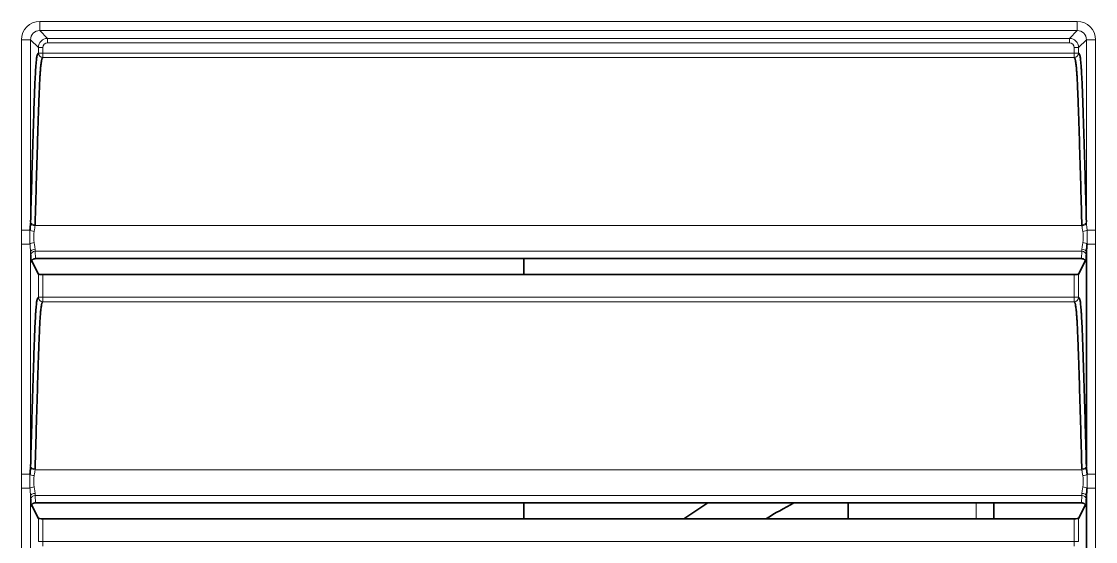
# Model space of a CAD drawing. Header units: inches. Extents: x -1096 to 3103, y -191 to 3207.
# Drawn here: x 618.4 to 677.4, y 1751.6 to 1780.1 of the extents above; entities that cross this region are included whole.
import ezdxf

# ---------------------------------------------------------------- set-up
doc = ezdxf.new("R2010")
doc.units = ezdxf.units.IN

msp = doc.modelspace()

# ---------------------------------------------------------------- linework, layer by layer
at = {"lineweight": 13}
for p, q in [((619.384, 1779.624), (619.384, 1780.123)), ((619.384, 1780.123), (676.351, 1780.123)), ((619.384, 1779.624), (619.813, 1779.195)), ((676.351, 1779.624), (619.384, 1779.624)), ((675.922, 1779.195), (676.351, 1779.624)), ((676.351, 1779.624), (676.351, 1780.123)), ((618.385, 1779.124), (618.884, 1779.124)), ((618.385, 1768.679), (618.385, 1779.124)), ((619.313, 1778.695), (618.884, 1779.124)), ((618.884, 1779.124), (618.884, 1769.131)), ((619.813, 1779.195), (619.813, 1778.945)), ((619.813, 1779.195), (675.922, 1779.195)), ((675.922, 1779.195), (675.922, 1778.945)), ((676.851, 1779.124), (676.422, 1778.695)), ((676.851, 1769.131), (676.851, 1779.124)), ((676.851, 1779.124), (677.35, 1779.124)), ((677.35, 1779.124), (677.35, 1768.679)), ((619.313, 1778.695), (619.563, 1778.695)), ((619.313, 1778.389), (619.313, 1778.695)), ((619.563, 1778.695), (619.563, 1778.389)), ((675.922, 1778.945), (619.813, 1778.945)), ((676.172, 1778.695), (676.422, 1778.695)), ((676.172, 1778.389), (676.172, 1778.695)), ((676.422, 1778.695), (676.422, 1778.389)), ((619.313, 1778.389), (619.563, 1778.389)), ((619.563, 1778.389), (619.563, 1778.139)), ((619.563, 1778.389), (676.172, 1778.389)), ((676.172, 1778.139), (619.563, 1778.139)), ((676.172, 1778.389), (676.172, 1778.139)), ((676.172, 1778.389), (676.422, 1778.389)), ((618.385, 1768.679), (618.848, 1768.679)), ((619.132, 1768.923), (676.604, 1768.923)), ((676.888, 1768.679), (677.35, 1768.679)), ((618.385, 1767.913), (618.848, 1767.913)), ((618.385, 1755.279), (618.385, 1767.913)), ((676.888, 1767.913), (677.35, 1767.913)), ((677.35, 1767.913), (677.35, 1755.279)), ((618.884, 1767.464), (618.884, 1755.731)), ((619.14, 1767.515), (619.157, 1767.11)), ((676.596, 1767.515), (619.14, 1767.515)), ((676.578, 1767.11), (676.596, 1767.515)), ((619.313, 1764.989), (619.313, 1766.257)), ((619.563, 1766.241), (619.563, 1764.989)), ((676.172, 1764.989), (676.172, 1766.241)), ((676.422, 1766.257), (676.422, 1764.989)), ((619.313, 1764.989), (619.563, 1764.989)), ((619.563, 1764.739), (619.563, 1764.989)), ((619.563, 1764.989), (676.172, 1764.989)), ((676.422, 1764.989), (676.172, 1764.989)), ((676.172, 1764.739), (676.172, 1764.989)), ((676.172, 1764.739), (619.563, 1764.739)), ((619.132, 1755.523), (676.604, 1755.523)), ((618.385, 1755.279), (618.848, 1755.279)), ((676.888, 1755.279), (677.35, 1755.279)), ((618.385, 1754.513), (618.848, 1754.513)), ((618.385, 1741.879), (618.385, 1754.513)), ((676.888, 1754.513), (677.35, 1754.513)), ((677.35, 1754.513), (677.35, 1741.879)), ((618.884, 1754.064), (618.884, 1742.331)), ((619.14, 1754.115), (619.157, 1753.71)), ((676.596, 1754.115), (619.14, 1754.115)), ((670.803, 1752.84), (670.803, 1753.71)), ((676.578, 1753.71), (676.596, 1754.115)), ((619.313, 1751.589), (619.313, 1752.857)), ((619.563, 1752.841), (619.563, 1751.589)), ((676.172, 1751.589), (676.172, 1752.841)), ((676.422, 1752.857), (676.422, 1751.589)), ((619.313, 1751.589), (619.563, 1751.589)), ((619.563, 1751.339), (619.563, 1751.589)), ((619.563, 1751.589), (676.172, 1751.589)), ((676.422, 1751.589), (676.172, 1751.589)), ((676.172, 1751.339), (676.172, 1751.589))]:
    msp.add_line(p, q, dxfattribs=at)
at = {"lineweight": 35}
for p, q in [((618.907, 1766.919), (618.89, 1767.32)), ((676.845, 1767.32), (676.828, 1766.919)), ((676.851, 1755.731), (676.851, 1767.464)), ((619.313, 1766.257), (618.937, 1767.003)), ((676.578, 1767.11), (619.157, 1767.11)), ((645.968, 1766.239), (645.968, 1767.108)), ((676.422, 1766.257), (676.797, 1767.003)), ((676.172, 1766.241), (619.563, 1766.241)), ((618.907, 1753.519), (618.89, 1753.92)), ((676.578, 1753.71), (619.157, 1753.71)), ((645.968, 1752.836), (645.968, 1753.704)), ((663.768, 1752.84), (663.768, 1753.71)), ((671.768, 1753.71), (671.768, 1752.84)), ((676.845, 1753.92), (676.828, 1753.519)), ((676.851, 1742.331), (676.851, 1754.064)), ((619.313, 1752.857), (618.937, 1753.603)), ((676.422, 1752.857), (676.797, 1753.603)), ((676.172, 1752.841), (619.563, 1752.841))]:
    msp.add_line(p, q, dxfattribs=at)
for radius, start, end in [(60, 122.56312, 124.07625), (57.6, 118.60574, 120.36233)]:
    msp.add_arc((688.368, 1703.141), radius, start, end, dxfattribs=at)
at = {"lineweight": 13}
for centre, major_axis, ratio, start_param, end_param in [((619.385, 1779.123), (0.708, -0.708), 0.998783, 2.356803, 3.926382), ((619.385, 1779.123), (-0.355, 0.355), 0.996359, 5.498396, 7.067974), ((676.35, 1779.123), (-0.708, -0.708), 0.998783, 2.356803, 3.926382), ((676.35, 1779.123), (0.355, 0.355), 0.996359, 5.498396, 7.067974), ((619.813, 1778.695), (-0.354, 0.354), 0.999999, 5.498396, 7.067974), ((675.922, 1778.695), (0.354, 0.354), 0.999999, 5.498396, 7.067974), ((619.813, 1778.695), (0.177, -0.177), 0.998783, 2.356803, 3.926382), ((675.922, 1778.695), (-0.177, -0.177), 0.998783, 2.356803, 3.926382), ((619.563, 1778.389), (-0.066, 0.241), 0.999345, 1.301791, 2.872251), ((676.172, 1778.389), (-0.066, -0.241), 0.999345, 0.269342, 1.839802), ((619.132, 1769.079), (-0.249, 0.018), 0.625593, 0.115951, 1.616349), ((619.134, 1769.131), (-0.25, 0.007), 0.626591, 0.044795, 1.588394), ((676.601, 1769.131), (-0.25, -0.007), 0.626591, 1.553199, 3.096797), ((676.604, 1769.079), (-0.249, -0.018), 0.625593, 1.525244, 3.025641), ((619.079, 1768.679), (-0.248, 0.033), 0.303681, 0.408018, 1.610641), ((676.656, 1768.679), (-0.248, -0.033), 0.303681, 1.530952, 2.733575), ((619.079, 1767.913), (-0.248, -0.033), 0.303681, 4.672545, 5.875168), ((676.656, 1767.913), (-0.248, 0.033), 0.303681, 3.54961, 4.752233), ((619.134, 1767.464), (-0.25, -0.008), 0.665625, 4.69165, 6.236404), ((618.917, 1768.296), (0, 1.25), 0.034921, 2.299368, 2.466852), ((619.14, 1767.32), (-0.25, -0.011), 0.780579, 4.678329, 6.227322), ((619.167, 1768.296), (0, 1), 0.043651, 2.299368, 2.466852), ((676.568, 1768.296), (0, 1), 0.043651, 3.816333, 3.983817), ((676.596, 1767.32), (-0.25, 0.011), 0.780579, 3.197456, 4.746449), ((676.601, 1767.464), (-0.25, 0.008), 0.665625, 3.188374, 4.733128), ((676.818, 1768.296), (0, 1.25), 0.034921, 3.816334, 3.983818), ((619.563, 1764.989), (-0.066, 0.241), 0.999345, 1.301791, 2.872251), ((676.172, 1764.989), (-0.066, -0.241), 0.999345, 0.269342, 1.839802), ((619.132, 1755.679), (-0.249, 0.018), 0.625593, 0.115951, 1.616349), ((619.134, 1755.731), (-0.25, 0.007), 0.626591, 0.044795, 1.588394), ((676.601, 1755.731), (-0.25, -0.007), 0.626591, 1.553199, 3.096797), ((676.604, 1755.679), (-0.249, -0.018), 0.625593, 1.525244, 3.025641), ((619.079, 1755.279), (-0.248, 0.033), 0.303681, 0.408018, 1.610641), ((676.656, 1755.279), (-0.248, -0.033), 0.303681, 1.530952, 2.733575), ((619.079, 1754.513), (-0.248, -0.033), 0.303681, 4.672545, 5.875168), ((619.134, 1754.064), (-0.25, -0.008), 0.665625, 4.69165, 6.236404), ((619.167, 1754.896), (0, 1), 0.043651, 2.299368, 2.466852), ((676.568, 1754.896), (0, 1), 0.043651, 3.816333, 3.983817), ((676.601, 1754.064), (-0.25, 0.008), 0.665625, 3.188374, 4.733128), ((676.656, 1754.513), (-0.248, 0.033), 0.303681, 3.54961, 4.752233), ((618.917, 1754.896), (0, 1.25), 0.034921, 2.299368, 2.466852), ((619.14, 1753.92), (-0.25, -0.011), 0.780579, 4.678329, 6.227322), ((676.596, 1753.92), (-0.25, 0.011), 0.780579, 3.197456, 4.746449), ((676.818, 1754.896), (0, 1.25), 0.034921, 3.816334, 3.983818)]:
    msp.add_ellipse(centre, major_axis=major_axis, ratio=ratio, start_param=start_param, end_param=end_param, dxfattribs=at)
at = {"lineweight": 35}
for centre, start_param, end_param in [((619.563, 1766.258), 3.176499, 4.712389), ((676.172, 1766.258), 4.712389, 6.248279), ((619.563, 1752.858), 3.176499, 4.712389), ((676.172, 1752.858), 4.712389, 6.248279)]:
    msp.add_ellipse(centre, major_axis=(0.25, 0), ratio=0.06935, start_param=start_param, end_param=end_param, dxfattribs=at)
for points, knots in [([(618.884, 1769.131), (618.899, 1769.653), (618.914, 1770.175), (618.936, 1770.953), (618.943, 1771.213), (618.958, 1771.73), (618.966, 1771.988), (618.981, 1772.502), (618.988, 1772.758), (619.004, 1773.268), (619.011, 1773.522), (619.027, 1774.026), (619.034, 1774.276), (619.05, 1774.772), (619.058, 1775.018), (619.07, 1775.38), (619.074, 1775.5), (619.081, 1775.678), (619.083, 1775.737), (619.087, 1775.855), (619.089, 1775.913), (619.095, 1776.086), (619.104, 1776.313), (619.113, 1776.531), (619.126, 1776.849), (619.136, 1777.049), (619.151, 1777.323), (619.156, 1777.41), (619.162, 1777.512), (619.163, 1777.532), (619.166, 1777.571), (619.17, 1777.629), (619.174, 1777.683), (619.182, 1777.786), (619.187, 1777.848), (619.198, 1777.96), (619.204, 1778.01), (619.22, 1778.142), (619.232, 1778.206), (619.246, 1778.267), (619.249, 1778.278), (619.255, 1778.298), (619.258, 1778.307), (619.266, 1778.332), (619.272, 1778.345), (619.284, 1778.366), (619.29, 1778.373), (619.301, 1778.384), (619.307, 1778.388), (619.313, 1778.389)], [0, 0, 0, 0, 0.125, 0.125, 0.1875, 0.1875, 0.25, 0.25, 0.3125, 0.3125, 0.375, 0.375, 0.4375, 0.4375, 0.5, 0.5, 0.53125, 0.53125, 0.546875, 0.546875, 0.5625, 0.5625, 0.59375, 0.625, 0.625, 0.6875, 0.6875, 0.71875, 0.71875, 0.726563, 0.726563, 0.734375, 0.75, 0.75, 0.78125, 0.78125, 0.8125, 0.8125, 0.875, 0.875, 0.890625, 0.890625, 0.90625, 0.90625, 0.9375, 0.9375, 0.96875, 0.96875, 1, 1, 1, 1]), ([(619.563, 1778.139), (619.557, 1778.138), (619.551, 1778.135), (619.54, 1778.124), (619.534, 1778.116), (619.522, 1778.096), (619.516, 1778.083), (619.507, 1778.059), (619.505, 1778.05), (619.499, 1778.03), (619.496, 1778.019), (619.481, 1777.959), (619.47, 1777.895), (619.453, 1777.764), (619.447, 1777.714), (619.436, 1777.603), (619.43, 1777.54), (619.422, 1777.437), (619.419, 1777.401), (619.415, 1777.344), (619.414, 1777.325), (619.411, 1777.286), (619.41, 1777.265), (619.404, 1777.163), (619.398, 1777.077), (619.388, 1776.895), (619.384, 1776.799), (619.374, 1776.601), (619.365, 1776.396), (619.356, 1776.18), (619.347, 1775.959), (619.343, 1775.847), (619.335, 1775.618), (619.331, 1775.502), (619.322, 1775.267), (619.318, 1775.149), (619.306, 1774.79), (619.298, 1774.547), (619.283, 1774.057), (619.275, 1773.809), (619.26, 1773.31), (619.252, 1773.06), (619.237, 1772.556), (619.23, 1772.303), (619.207, 1771.541), (619.193, 1771.03), (619.163, 1770.005), (619.149, 1769.49), (619.134, 1768.974)], [0, 0, 0, 0, 0.03125, 0.03125, 0.0625, 0.0625, 0.09375, 0.09375, 0.109375, 0.109375, 0.125, 0.125, 0.1875, 0.1875, 0.21875, 0.21875, 0.25, 0.25, 0.265625, 0.265625, 0.273437, 0.273437, 0.28125, 0.28125, 0.3125, 0.3125, 0.34375, 0.34375, 0.375, 0.40625, 0.40625, 0.4375, 0.4375, 0.46875, 0.46875, 0.5, 0.5, 0.5625, 0.5625, 0.625, 0.625, 0.6875, 0.6875, 0.75, 0.75, 0.875, 0.875, 1, 1, 1, 1]), ([(676.601, 1768.974), (676.586, 1769.489), (676.572, 1770.004), (676.543, 1771.028), (676.528, 1771.538), (676.506, 1772.299), (676.498, 1772.552), (676.483, 1773.055), (676.476, 1773.306), (676.461, 1773.804), (676.453, 1774.051), (676.437, 1774.541), (676.429, 1774.784), (676.417, 1775.142), (676.413, 1775.261), (676.405, 1775.496), (676.401, 1775.612), (676.392, 1775.841), (676.388, 1775.954), (676.379, 1776.175), (676.37, 1776.392), (676.361, 1776.597), (676.352, 1776.795), (676.347, 1776.891), (676.337, 1777.074), (676.332, 1777.161), (676.325, 1777.263), (676.324, 1777.283), (676.321, 1777.323), (676.317, 1777.381), (676.313, 1777.435), (676.305, 1777.539), (676.3, 1777.601), (676.288, 1777.713), (676.283, 1777.763), (676.266, 1777.894), (676.254, 1777.959), (676.24, 1778.018), (676.237, 1778.029), (676.231, 1778.049), (676.228, 1778.058), (676.219, 1778.083), (676.213, 1778.096), (676.201, 1778.116), (676.196, 1778.124), (676.184, 1778.135), (676.178, 1778.138), (676.172, 1778.139)], [0, 0, 0, 0, 0.125, 0.125, 0.25, 0.25, 0.3125, 0.3125, 0.375, 0.375, 0.4375, 0.4375, 0.5, 0.5, 0.53125, 0.53125, 0.5625, 0.5625, 0.59375, 0.59375, 0.625, 0.65625, 0.65625, 0.6875, 0.6875, 0.71875, 0.71875, 0.726562, 0.726562, 0.734375, 0.75, 0.75, 0.78125, 0.78125, 0.8125, 0.8125, 0.875, 0.875, 0.890625, 0.890625, 0.90625, 0.90625, 0.9375, 0.9375, 0.96875, 0.96875, 1, 1, 1, 1]), ([(676.422, 1778.389), (676.428, 1778.388), (676.434, 1778.384), (676.446, 1778.373), (676.451, 1778.366), (676.463, 1778.345), (676.469, 1778.332), (676.478, 1778.307), (676.481, 1778.298), (676.486, 1778.278), (676.489, 1778.267), (676.504, 1778.207), (676.515, 1778.142), (676.532, 1778.01), (676.537, 1777.96), (676.548, 1777.849), (676.553, 1777.786), (676.561, 1777.683), (676.564, 1777.647), (676.569, 1777.572), (676.572, 1777.533), (676.58, 1777.41), (676.585, 1777.323), (676.599, 1777.05), (676.609, 1776.849), (676.622, 1776.531), (676.631, 1776.314), (676.64, 1776.087), (676.646, 1775.913), (676.648, 1775.855), (676.653, 1775.738), (676.655, 1775.679), (676.661, 1775.501), (676.665, 1775.381), (676.677, 1775.018), (676.685, 1774.773), (676.701, 1774.277), (676.709, 1774.026), (676.724, 1773.522), (676.732, 1773.268), (676.747, 1772.758), (676.754, 1772.502), (676.769, 1771.988), (676.777, 1771.73), (676.792, 1771.213), (676.799, 1770.954), (676.821, 1770.175), (676.836, 1769.653), (676.851, 1769.131)], [0, 0, 0, 0, 0.03125, 0.03125, 0.0625, 0.0625, 0.09375, 0.09375, 0.109375, 0.109375, 0.125, 0.125, 0.1875, 0.1875, 0.21875, 0.21875, 0.25, 0.25, 0.265625, 0.265625, 0.28125, 0.28125, 0.3125, 0.3125, 0.375, 0.375, 0.40625, 0.4375, 0.4375, 0.453125, 0.453125, 0.46875, 0.46875, 0.5, 0.5, 0.5625, 0.5625, 0.625, 0.625, 0.6875, 0.6875, 0.75, 0.75, 0.8125, 0.8125, 0.875, 0.875, 1, 1, 1, 1]), ([(618.848, 1768.679), (618.851, 1768.713), (618.854, 1768.748), (618.861, 1768.817), (618.864, 1768.851), (618.871, 1768.917), (618.874, 1768.95), (618.879, 1769.016), (618.881, 1769.048), (618.883, 1769.079)], [0, 0, 0, 0, 0.25, 0.25, 0.5, 0.5, 0.75, 0.75, 1, 1, 1, 1]), ([(676.888, 1767.913), (676.884, 1767.874), (676.88, 1767.835), (676.873, 1767.757), (676.869, 1767.719), (676.862, 1767.644), (676.859, 1767.607), (676.853, 1767.534), (676.852, 1767.499), (676.851, 1767.464)], [0, 0, 0, 0, 0.25, 0.25, 0.5, 0.5, 0.75, 0.75, 1, 1, 1, 1]), ([(619.157, 1767.11), (619.141, 1767.11), (619.125, 1767.109), (619.101, 1767.105), (619.094, 1767.103), (619.078, 1767.1), (619.07, 1767.098), (619.048, 1767.091), (619.034, 1767.085), (619.007, 1767.071), (618.994, 1767.063), (618.971, 1767.045), (618.961, 1767.036), (618.947, 1767.02), (618.943, 1767.015), (618.935, 1767.004), (618.931, 1766.998), (618.922, 1766.981), (618.917, 1766.969), (618.91, 1766.944), (618.908, 1766.932), (618.907, 1766.919)], [0, 0, 0, 0, 0.125, 0.125, 0.1875, 0.1875, 0.25, 0.25, 0.375, 0.375, 0.5, 0.5, 0.625, 0.625, 0.6875, 0.6875, 0.75, 0.75, 0.875, 0.875, 1, 1, 1, 1]), ([(676.828, 1766.919), (676.828, 1766.932), (676.826, 1766.944), (676.821, 1766.962), (676.818, 1766.968), (676.813, 1766.981), (676.811, 1766.986), (676.801, 1767.004), (676.793, 1767.015), (676.775, 1767.036), (676.764, 1767.045), (676.741, 1767.063), (676.729, 1767.071), (676.709, 1767.081), (676.702, 1767.084), (676.687, 1767.09), (676.68, 1767.093), (676.658, 1767.1), (676.642, 1767.104), (676.61, 1767.109), (676.594, 1767.11), (676.578, 1767.11)], [0, 0, 0, 0, 0.125, 0.125, 0.1875, 0.1875, 0.25, 0.25, 0.375, 0.375, 0.5, 0.5, 0.625, 0.625, 0.6875, 0.6875, 0.75, 0.75, 0.875, 0.875, 1, 1, 1, 1]), ([(618.884, 1755.731), (618.899, 1756.253), (618.914, 1756.775), (618.936, 1757.553), (618.943, 1757.813), (618.958, 1758.33), (618.966, 1758.588), (618.981, 1759.102), (618.988, 1759.358), (619.004, 1759.868), (619.011, 1760.122), (619.027, 1760.626), (619.034, 1760.876), (619.05, 1761.372), (619.058, 1761.618), (619.07, 1761.98), (619.074, 1762.1), (619.081, 1762.278), (619.083, 1762.337), (619.087, 1762.455), (619.089, 1762.513), (619.095, 1762.686), (619.104, 1762.913), (619.113, 1763.131), (619.126, 1763.449), (619.136, 1763.649), (619.151, 1763.923), (619.156, 1764.01), (619.162, 1764.112), (619.163, 1764.132), (619.166, 1764.171), (619.17, 1764.229), (619.174, 1764.283), (619.182, 1764.386), (619.187, 1764.448), (619.198, 1764.56), (619.204, 1764.61), (619.22, 1764.742), (619.232, 1764.806), (619.246, 1764.867), (619.249, 1764.878), (619.255, 1764.898), (619.258, 1764.907), (619.266, 1764.932), (619.272, 1764.945), (619.284, 1764.966), (619.29, 1764.973), (619.301, 1764.984), (619.307, 1764.988), (619.313, 1764.989)], [0, 0, 0, 0, 0.125, 0.125, 0.1875, 0.1875, 0.25, 0.25, 0.3125, 0.3125, 0.375, 0.375, 0.4375, 0.4375, 0.5, 0.5, 0.53125, 0.53125, 0.546875, 0.546875, 0.5625, 0.5625, 0.59375, 0.625, 0.625, 0.6875, 0.6875, 0.71875, 0.71875, 0.726562, 0.726562, 0.734375, 0.75, 0.75, 0.78125, 0.78125, 0.8125, 0.8125, 0.875, 0.875, 0.890625, 0.890625, 0.90625, 0.90625, 0.9375, 0.9375, 0.96875, 0.96875, 1, 1, 1, 1]), ([(676.422, 1764.989), (676.428, 1764.988), (676.434, 1764.984), (676.446, 1764.973), (676.451, 1764.966), (676.463, 1764.945), (676.469, 1764.932), (676.478, 1764.907), (676.481, 1764.898), (676.486, 1764.878), (676.489, 1764.867), (676.504, 1764.807), (676.515, 1764.742), (676.532, 1764.61), (676.537, 1764.56), (676.548, 1764.449), (676.553, 1764.386), (676.561, 1764.283), (676.564, 1764.247), (676.569, 1764.172), (676.572, 1764.133), (676.58, 1764.01), (676.585, 1763.923), (676.599, 1763.65), (676.609, 1763.449), (676.622, 1763.131), (676.631, 1762.914), (676.64, 1762.687), (676.646, 1762.513), (676.648, 1762.455), (676.653, 1762.338), (676.655, 1762.279), (676.661, 1762.101), (676.665, 1761.981), (676.677, 1761.618), (676.685, 1761.373), (676.701, 1760.877), (676.709, 1760.626), (676.724, 1760.122), (676.732, 1759.868), (676.747, 1759.358), (676.754, 1759.102), (676.769, 1758.588), (676.777, 1758.33), (676.792, 1757.813), (676.799, 1757.554), (676.821, 1756.775), (676.836, 1756.253), (676.851, 1755.731)], [0, 0, 0, 0, 0.03125, 0.03125, 0.0625, 0.0625, 0.09375, 0.09375, 0.109375, 0.109375, 0.125, 0.125, 0.1875, 0.1875, 0.21875, 0.21875, 0.25, 0.25, 0.265625, 0.265625, 0.28125, 0.28125, 0.3125, 0.3125, 0.375, 0.375, 0.40625, 0.4375, 0.4375, 0.453125, 0.453125, 0.46875, 0.46875, 0.5, 0.5, 0.5625, 0.5625, 0.625, 0.625, 0.6875, 0.6875, 0.75, 0.75, 0.8125, 0.8125, 0.875, 0.875, 1, 1, 1, 1]), ([(619.563, 1764.739), (619.557, 1764.738), (619.551, 1764.735), (619.54, 1764.724), (619.534, 1764.716), (619.522, 1764.696), (619.516, 1764.683), (619.507, 1764.659), (619.505, 1764.65), (619.499, 1764.63), (619.496, 1764.619), (619.481, 1764.559), (619.47, 1764.495), (619.453, 1764.364), (619.447, 1764.314), (619.436, 1764.203), (619.43, 1764.14), (619.422, 1764.037), (619.419, 1764.001), (619.415, 1763.944), (619.414, 1763.925), (619.411, 1763.886), (619.41, 1763.865), (619.404, 1763.763), (619.398, 1763.677), (619.388, 1763.495), (619.384, 1763.399), (619.374, 1763.201), (619.365, 1762.996), (619.356, 1762.78), (619.347, 1762.559), (619.343, 1762.447), (619.335, 1762.218), (619.331, 1762.102), (619.322, 1761.867), (619.318, 1761.749), (619.306, 1761.39), (619.298, 1761.147), (619.283, 1760.657), (619.275, 1760.409), (619.26, 1759.91), (619.252, 1759.66), (619.237, 1759.156), (619.23, 1758.903), (619.207, 1758.141), (619.193, 1757.63), (619.163, 1756.605), (619.149, 1756.09), (619.134, 1755.574)], [0, 0, 0, 0, 0.03125, 0.03125, 0.0625, 0.0625, 0.09375, 0.09375, 0.109375, 0.109375, 0.125, 0.125, 0.1875, 0.1875, 0.21875, 0.21875, 0.25, 0.25, 0.265625, 0.265625, 0.273437, 0.273437, 0.28125, 0.28125, 0.3125, 0.3125, 0.34375, 0.34375, 0.375, 0.40625, 0.40625, 0.4375, 0.4375, 0.46875, 0.46875, 0.5, 0.5, 0.5625, 0.5625, 0.625, 0.625, 0.6875, 0.6875, 0.75, 0.75, 0.875, 0.875, 1, 1, 1, 1]), ([(676.601, 1755.574), (676.586, 1756.089), (676.572, 1756.604), (676.543, 1757.628), (676.528, 1758.138), (676.506, 1758.899), (676.498, 1759.152), (676.483, 1759.655), (676.476, 1759.906), (676.461, 1760.404), (676.453, 1760.651), (676.437, 1761.141), (676.429, 1761.384), (676.417, 1761.742), (676.413, 1761.861), (676.405, 1762.096), (676.401, 1762.212), (676.392, 1762.441), (676.388, 1762.554), (676.379, 1762.775), (676.37, 1762.992), (676.361, 1763.197), (676.352, 1763.395), (676.347, 1763.491), (676.337, 1763.674), (676.332, 1763.761), (676.325, 1763.863), (676.324, 1763.883), (676.321, 1763.923), (676.317, 1763.981), (676.313, 1764.035), (676.305, 1764.139), (676.3, 1764.201), (676.288, 1764.313), (676.283, 1764.363), (676.266, 1764.494), (676.254, 1764.559), (676.24, 1764.618), (676.237, 1764.629), (676.231, 1764.649), (676.228, 1764.658), (676.219, 1764.683), (676.213, 1764.696), (676.201, 1764.716), (676.196, 1764.724), (676.184, 1764.735), (676.178, 1764.738), (676.172, 1764.739)], [0, 0, 0, 0, 0.125, 0.125, 0.25, 0.25, 0.3125, 0.3125, 0.375, 0.375, 0.4375, 0.4375, 0.5, 0.5, 0.53125, 0.53125, 0.5625, 0.5625, 0.59375, 0.59375, 0.625, 0.65625, 0.65625, 0.6875, 0.6875, 0.71875, 0.71875, 0.726562, 0.726562, 0.734375, 0.75, 0.75, 0.78125, 0.78125, 0.8125, 0.8125, 0.875, 0.875, 0.890625, 0.890625, 0.90625, 0.90625, 0.9375, 0.9375, 0.96875, 0.96875, 1, 1, 1, 1]), ([(618.848, 1755.279), (618.851, 1755.313), (618.854, 1755.348), (618.861, 1755.417), (618.864, 1755.451), (618.871, 1755.517), (618.874, 1755.55), (618.879, 1755.616), (618.881, 1755.648), (618.883, 1755.679)], [0, 0, 0, 0, 0.25, 0.25, 0.5, 0.5, 0.75, 0.75, 1, 1, 1, 1]), ([(676.853, 1755.679), (676.854, 1755.648), (676.856, 1755.615), (676.862, 1755.55), (676.865, 1755.517), (676.874, 1755.417), (676.881, 1755.348), (676.888, 1755.279)], [0, 0, 0, 0, 0.25, 0.25, 0.5, 0.5, 1, 1, 1, 1]), ([(676.888, 1754.513), (676.884, 1754.474), (676.88, 1754.435), (676.873, 1754.357), (676.869, 1754.319), (676.862, 1754.244), (676.859, 1754.207), (676.853, 1754.134), (676.852, 1754.099), (676.851, 1754.064)], [0, 0, 0, 0, 0.25, 0.25, 0.5, 0.5, 0.75, 0.75, 1, 1, 1, 1]), ([(619.157, 1753.71), (619.141, 1753.71), (619.125, 1753.709), (619.101, 1753.705), (619.094, 1753.703), (619.078, 1753.7), (619.07, 1753.698), (619.048, 1753.691), (619.034, 1753.685), (619.007, 1753.671), (618.994, 1753.663), (618.971, 1753.645), (618.961, 1753.636), (618.947, 1753.62), (618.943, 1753.615), (618.935, 1753.604), (618.931, 1753.598), (618.922, 1753.581), (618.917, 1753.569), (618.91, 1753.544), (618.908, 1753.532), (618.907, 1753.519)], [0, 0, 0, 0, 0.125, 0.125, 0.1875, 0.1875, 0.25, 0.25, 0.375, 0.375, 0.5, 0.5, 0.625, 0.625, 0.6875, 0.6875, 0.75, 0.75, 0.875, 0.875, 1, 1, 1, 1]), ([(676.828, 1753.519), (676.828, 1753.532), (676.826, 1753.544), (676.821, 1753.562), (676.818, 1753.568), (676.813, 1753.581), (676.811, 1753.586), (676.801, 1753.604), (676.793, 1753.615), (676.775, 1753.636), (676.764, 1753.645), (676.741, 1753.663), (676.729, 1753.671), (676.709, 1753.681), (676.702, 1753.684), (676.687, 1753.69), (676.68, 1753.693), (676.658, 1753.7), (676.642, 1753.704), (676.61, 1753.709), (676.594, 1753.71), (676.578, 1753.71)], [0, 0, 0, 0, 0.125, 0.125, 0.1875, 0.1875, 0.25, 0.25, 0.375, 0.375, 0.5, 0.5, 0.625, 0.625, 0.6875, 0.6875, 0.75, 0.75, 0.875, 0.875, 1, 1, 1, 1])]:
    msp.add_open_spline(points, degree=3, knots=knots, dxfattribs=at)
at = {"lineweight": 13}
for points in [[(618.883, 1769.079), (618.884, 1769.096), (618.884, 1769.114), (618.884, 1769.131)], [(619.134, 1768.974), (619.134, 1768.957), (619.133, 1768.94), (619.132, 1768.923)], [(676.604, 1768.923), (676.602, 1768.94), (676.601, 1768.957), (676.601, 1768.974)], [(676.851, 1769.131), (676.851, 1769.114), (676.852, 1769.096), (676.853, 1769.079)], [(618.883, 1755.679), (618.884, 1755.696), (618.884, 1755.714), (618.884, 1755.731)], [(619.134, 1755.574), (619.134, 1755.557), (619.133, 1755.54), (619.132, 1755.523)], [(676.604, 1755.523), (676.602, 1755.54), (676.601, 1755.557), (676.601, 1755.574)], [(676.851, 1755.731), (676.851, 1755.714), (676.852, 1755.696), (676.853, 1755.679)]]:
    msp.add_open_spline(points, degree=3, dxfattribs=at)
for points, knots in [([(676.853, 1769.079), (676.854, 1769.048), (676.856, 1769.015), (676.862, 1768.95), (676.865, 1768.917), (676.874, 1768.817), (676.881, 1768.748), (676.888, 1768.679)], [0, 0, 0, 0, 0.25, 0.25, 0.5, 0.5, 1, 1, 1, 1]), ([(618.385, 1767.913), (618.385, 1767.977), (618.387, 1768.041), (618.389, 1768.169), (618.391, 1768.232), (618.391, 1768.36), (618.389, 1768.424), (618.387, 1768.551), (618.385, 1768.615), (618.385, 1768.679)], [0, 0, 0, 0, 0.25, 0.25, 0.5, 0.5, 0.75, 0.75, 1, 1, 1, 1]), ([(618.848, 1767.913), (618.845, 1767.945), (618.843, 1767.977), (618.84, 1768.04), (618.839, 1768.072), (618.836, 1768.167), (618.835, 1768.231), (618.835, 1768.327), (618.835, 1768.359), (618.836, 1768.424), (618.837, 1768.456), (618.839, 1768.52), (618.84, 1768.552), (618.843, 1768.615), (618.845, 1768.647), (618.848, 1768.679)], [0, 0, 0, 0, 0.125, 0.125, 0.25, 0.25, 0.5, 0.5, 0.625, 0.625, 0.75, 0.75, 0.875, 0.875, 1, 1, 1, 1]), ([(619.079, 1768.602), (619.075, 1768.577), (619.072, 1768.552), (619.066, 1768.502), (619.064, 1768.477), (619.061, 1768.426), (619.059, 1768.4), (619.058, 1768.348), (619.057, 1768.322), (619.057, 1768.243), (619.059, 1768.192), (619.064, 1768.115), (619.066, 1768.09), (619.072, 1768.04), (619.075, 1768.015), (619.079, 1767.99)], [0, 0, 0, 0, 0.125, 0.125, 0.25, 0.25, 0.375, 0.375, 0.5, 0.5, 0.75, 0.75, 0.875, 0.875, 1, 1, 1, 1]), ([(619.132, 1768.923), (619.127, 1768.874), (619.119, 1768.823), (619.104, 1768.743), (619.099, 1768.716), (619.089, 1768.66), (619.084, 1768.631), (619.079, 1768.602)], [0, 0, 0, 0, 0.5, 0.5, 0.75, 0.75, 1, 1, 1, 1]), ([(676.656, 1768.602), (676.647, 1768.66), (676.636, 1768.716), (676.621, 1768.796), (676.617, 1768.822), (676.611, 1768.861), (676.609, 1768.873), (676.606, 1768.898), (676.605, 1768.911), (676.604, 1768.923)], [0, 0, 0, 0, 0.5, 0.5, 0.75, 0.75, 0.875, 0.875, 1, 1, 1, 1]), ([(676.656, 1767.99), (676.66, 1768.015), (676.663, 1768.04), (676.669, 1768.09), (676.671, 1768.115), (676.675, 1768.166), (676.676, 1768.192), (676.677, 1768.244), (676.678, 1768.27), (676.678, 1768.349), (676.676, 1768.4), (676.671, 1768.477), (676.669, 1768.502), (676.663, 1768.552), (676.66, 1768.577), (676.656, 1768.602)], [0, 0, 0, 0, 0.125, 0.125, 0.25, 0.25, 0.375, 0.375, 0.5, 0.5, 0.75, 0.75, 0.875, 0.875, 1, 1, 1, 1]), ([(676.888, 1768.679), (676.89, 1768.647), (676.892, 1768.615), (676.895, 1768.552), (676.897, 1768.52), (676.899, 1768.425), (676.9, 1768.361), (676.9, 1768.265), (676.9, 1768.233), (676.899, 1768.169), (676.898, 1768.136), (676.897, 1768.072), (676.895, 1768.04), (676.892, 1767.977), (676.89, 1767.945), (676.888, 1767.913)], [0, 0, 0, 0, 0.125, 0.125, 0.25, 0.25, 0.5, 0.5, 0.625, 0.625, 0.75, 0.75, 0.875, 0.875, 1, 1, 1, 1]), ([(677.35, 1768.679), (677.35, 1768.615), (677.349, 1768.551), (677.346, 1768.424), (677.345, 1768.36), (677.345, 1768.232), (677.346, 1768.168), (677.349, 1768.041), (677.35, 1767.977), (677.35, 1767.913)], [0, 0, 0, 0, 0.25, 0.25, 0.5, 0.5, 0.75, 0.75, 1, 1, 1, 1]), ([(618.884, 1767.464), (618.884, 1767.499), (618.882, 1767.534), (618.877, 1767.608), (618.873, 1767.645), (618.863, 1767.757), (618.855, 1767.835), (618.848, 1767.913)], [0, 0, 0, 0, 0.25, 0.25, 0.5, 0.5, 1, 1, 1, 1]), ([(619.079, 1767.99), (619.09, 1767.924), (619.103, 1767.861), (619.116, 1767.785), (619.118, 1767.771), (619.123, 1767.741), (619.125, 1767.727), (619.131, 1767.684), (619.133, 1767.657), (619.134, 1767.63)], [0, 0, 0, 0, 0.5, 0.5, 0.625, 0.625, 0.75, 0.75, 1, 1, 1, 1]), ([(676.601, 1767.63), (676.602, 1767.657), (676.605, 1767.684), (676.612, 1767.74), (676.617, 1767.769), (676.627, 1767.83), (676.633, 1767.86), (676.645, 1767.924), (676.651, 1767.957), (676.656, 1767.99)], [0, 0, 0, 0, 0.25, 0.25, 0.5, 0.5, 0.75, 0.75, 1, 1, 1, 1]), ([(619.132, 1755.523), (619.127, 1755.474), (619.119, 1755.423), (619.104, 1755.343), (619.099, 1755.316), (619.089, 1755.26), (619.084, 1755.231), (619.079, 1755.202)], [0, 0, 0, 0, 0.5, 0.5, 0.75, 0.75, 1, 1, 1, 1]), ([(676.656, 1755.202), (676.647, 1755.26), (676.636, 1755.316), (676.621, 1755.396), (676.617, 1755.422), (676.611, 1755.461), (676.609, 1755.473), (676.606, 1755.498), (676.605, 1755.511), (676.604, 1755.523)], [0, 0, 0, 0, 0.5, 0.5, 0.75, 0.75, 0.875, 0.875, 1, 1, 1, 1]), ([(618.385, 1754.513), (618.385, 1754.577), (618.387, 1754.641), (618.389, 1754.769), (618.391, 1754.832), (618.391, 1754.96), (618.389, 1755.024), (618.387, 1755.151), (618.385, 1755.215), (618.385, 1755.279)], [0, 0, 0, 0, 0.25, 0.25, 0.5, 0.5, 0.75, 0.75, 1, 1, 1, 1]), ([(618.848, 1754.513), (618.845, 1754.545), (618.843, 1754.577), (618.84, 1754.64), (618.839, 1754.672), (618.836, 1754.767), (618.835, 1754.831), (618.835, 1754.927), (618.835, 1754.959), (618.836, 1755.024), (618.837, 1755.056), (618.839, 1755.12), (618.84, 1755.152), (618.843, 1755.215), (618.845, 1755.247), (618.848, 1755.279)], [0, 0, 0, 0, 0.125, 0.125, 0.25, 0.25, 0.5, 0.5, 0.625, 0.625, 0.75, 0.75, 0.875, 0.875, 1, 1, 1, 1]), ([(619.079, 1755.202), (619.075, 1755.177), (619.072, 1755.152), (619.066, 1755.102), (619.064, 1755.077), (619.061, 1755.026), (619.059, 1755), (619.058, 1754.948), (619.057, 1754.922), (619.057, 1754.843), (619.059, 1754.792), (619.064, 1754.715), (619.066, 1754.69), (619.072, 1754.64), (619.075, 1754.615), (619.079, 1754.59)], [0, 0, 0, 0, 0.125, 0.125, 0.25, 0.25, 0.375, 0.375, 0.5, 0.5, 0.75, 0.75, 0.875, 0.875, 1, 1, 1, 1]), ([(676.656, 1754.59), (676.66, 1754.615), (676.663, 1754.64), (676.669, 1754.69), (676.671, 1754.715), (676.675, 1754.766), (676.676, 1754.792), (676.677, 1754.844), (676.678, 1754.87), (676.678, 1754.949), (676.676, 1755), (676.671, 1755.077), (676.669, 1755.102), (676.663, 1755.152), (676.66, 1755.177), (676.656, 1755.202)], [0, 0, 0, 0, 0.125, 0.125, 0.25, 0.25, 0.375, 0.375, 0.5, 0.5, 0.75, 0.75, 0.875, 0.875, 1, 1, 1, 1]), ([(676.888, 1755.279), (676.89, 1755.247), (676.892, 1755.215), (676.895, 1755.152), (676.897, 1755.12), (676.899, 1755.025), (676.9, 1754.961), (676.9, 1754.865), (676.9, 1754.833), (676.899, 1754.769), (676.898, 1754.736), (676.897, 1754.672), (676.895, 1754.64), (676.892, 1754.577), (676.89, 1754.545), (676.888, 1754.513)], [0, 0, 0, 0, 0.125, 0.125, 0.25, 0.25, 0.5, 0.5, 0.625, 0.625, 0.75, 0.75, 0.875, 0.875, 1, 1, 1, 1]), ([(677.35, 1755.279), (677.35, 1755.215), (677.349, 1755.151), (677.346, 1755.024), (677.345, 1754.96), (677.345, 1754.832), (677.346, 1754.768), (677.349, 1754.641), (677.35, 1754.577), (677.35, 1754.513)], [0, 0, 0, 0, 0.25, 0.25, 0.5, 0.5, 0.75, 0.75, 1, 1, 1, 1]), ([(618.884, 1754.064), (618.884, 1754.099), (618.882, 1754.134), (618.877, 1754.208), (618.873, 1754.245), (618.863, 1754.357), (618.855, 1754.435), (618.848, 1754.513)], [0, 0, 0, 0, 0.25, 0.25, 0.5, 0.5, 1, 1, 1, 1]), ([(619.079, 1754.59), (619.09, 1754.524), (619.103, 1754.461), (619.116, 1754.385), (619.118, 1754.371), (619.123, 1754.341), (619.125, 1754.327), (619.131, 1754.284), (619.133, 1754.257), (619.134, 1754.23)], [0, 0, 0, 0, 0.5, 0.5, 0.625, 0.625, 0.75, 0.75, 1, 1, 1, 1]), ([(676.601, 1754.23), (676.602, 1754.257), (676.605, 1754.284), (676.612, 1754.34), (676.617, 1754.369), (676.627, 1754.43), (676.633, 1754.46), (676.645, 1754.524), (676.651, 1754.557), (676.656, 1754.59)], [0, 0, 0, 0, 0.25, 0.25, 0.5, 0.5, 0.75, 0.75, 1, 1, 1, 1])]:
    msp.add_open_spline(points, degree=3, knots=knots, dxfattribs=at)

doc.saveas('drawing.dxf')
